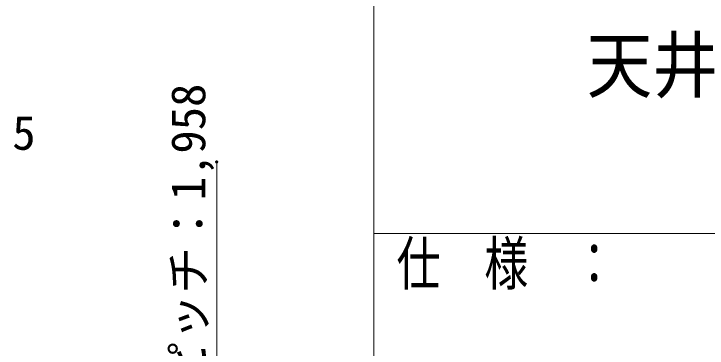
# Model space of a CAD drawing. Units: millimetres, scale not verified. Extents: x -10000 to 10000, y -6925 to 6925.
# Drawn here: x 5540 to 7292, y 4386 to 5229 of the extents above; entities that cross this region are included whole.
import ezdxf
from ezdxf.enums import TextEntityAlignment as Align

# ---------------------------------------------------------------- set-up
doc = ezdxf.new("R2010")
doc.units = ezdxf.units.MM
doc.header["$LTSCALE"] = 50
for name, color, linetype, lineweight in [('0-0_8図面枠', 5, 'Continuous', 9), ('0-5_1-7', 7, 'Continuous', 9), ('1-1_2-7', 7, 'Continuous', 9)]:
    doc.layers.add(name, color=color, linetype=linetype, lineweight=lineweight)
doc.layers.add('0-1_8図面枠文字', color=3, linetype='Continuous')
doc.styles.add('ＭＳ ゴシック', font='')
doc.styles.add('ＭＳ Ｐゴシック', font='')
doc.styles.get('ＭＳ ゴシック').set_extended_font_data('MS Gothic')
doc.styles.get('ＭＳ Ｐゴシック').set_extended_font_data('MS PGothic')

msp = doc.modelspace()

# ---------------------------------------------------------------- linework, layer by layer
at = {"layer": '0-0_8図面枠'}
for p, q in [((6449.56, 6925.22), (6449.56, -6924.78)), ((6449.56, 4675.22), (9999.56, 4675.22))]:
    msp.add_line(p, q, dxfattribs=at)
at = {"layer": '1-1_2-7', "color": 3}
msp.add_line((6052.69, 4090.38), (6052.69, 4855.39), dxfattribs=at)
at = {"layer": '1-1_2-7'}
for points in [[(6048.69, 4855.39), (6049.95, 4858.31), (6052.69, 4855.39)], [(6048.69, 4855.39), (6049.61, 4857.94), (6049.95, 4858.31)], [(6048.69, 4855.39), (6049.31, 4857.53), (6049.61, 4857.94)], [(6048.69, 4855.39), (6049.07, 4857.09), (6049.31, 4857.53)], [(6048.69, 4855.39), (6048.89, 4856.63), (6049.07, 4857.09)], [(6048.69, 4855.39), (6048.76, 4856.14), (6048.89, 4856.63)], [(6048.69, 4855.39), (6048.7, 4855.64), (6048.76, 4856.14)], [(6052.69, 4851.39), (6048.69, 4855.39), (6052.69, 4855.39)], [(6052.44, 4851.4), (6048.69, 4855.39), (6052.69, 4851.39)], [(6051.94, 4851.46), (6048.69, 4855.39), (6052.44, 4851.4)], [(6051.46, 4851.59), (6048.69, 4855.39), (6051.94, 4851.46)], [(6051.46, 4851.59), (6048.72, 4854.89), (6048.69, 4855.39)], [(6050.99, 4851.77), (6048.72, 4854.89), (6051.46, 4851.59)], [(6050.99, 4851.77), (6048.82, 4854.4), (6048.72, 4854.89)], [(6050.55, 4852.01), (6048.82, 4854.4), (6050.99, 4851.77)], [(6050.55, 4852.01), (6048.97, 4853.92), (6048.82, 4854.4)], [(6050.14, 4852.31), (6048.97, 4853.92), (6050.55, 4852.01)], [(6050.14, 4852.31), (6049.19, 4853.46), (6048.97, 4853.92)], [(6049.78, 4852.65), (6049.19, 4853.46), (6050.14, 4852.31)], [(6049.78, 4852.65), (6049.46, 4853.04), (6049.19, 4853.46)], [(6052.69, 4855.39), (6049.95, 4858.31), (6050.34, 4858.63)], [(6052.69, 4855.39), (6050.34, 4858.63), (6050.77, 4858.9)], [(6052.69, 4855.39), (6050.77, 4858.9), (6051.22, 4859.11)], [(6052.69, 4855.39), (6051.22, 4859.11), (6051.7, 4859.26)], [(6052.69, 4855.39), (6051.7, 4859.26), (6052.19, 4859.36)], [(6052.69, 4855.39), (6052.19, 4859.36), (6052.69, 4859.39)], [(6052.69, 4855.39), (6052.69, 4859.39), (6052.94, 4859.38)], [(6052.69, 4855.39), (6052.94, 4859.38), (6053.44, 4859.32)], [(6052.69, 4855.39), (6053.44, 4859.32), (6056.69, 4855.39)], [(6056.68, 4855.14), (6052.69, 4855.39), (6056.69, 4855.39)], [(6056.62, 4854.64), (6052.69, 4855.39), (6056.68, 4855.14)], [(6056.5, 4854.15), (6052.69, 4855.39), (6056.62, 4854.64)], [(6056.31, 4853.69), (6052.69, 4855.39), (6056.5, 4854.15)], [(6056.07, 4853.25), (6052.69, 4855.39), (6056.31, 4853.69)], [(6055.77, 4852.84), (6052.69, 4855.39), (6056.07, 4853.25)], [(6055.43, 4852.47), (6052.69, 4855.39), (6055.77, 4852.84)], [(6055.04, 4852.15), (6052.69, 4855.39), (6055.43, 4852.47)], [(6055.04, 4852.15), (6052.69, 4851.39), (6052.69, 4855.39)], [(6056.69, 4855.39), (6053.44, 4859.32), (6053.93, 4859.19)], [(6056.66, 4855.89), (6053.93, 4859.19), (6054.4, 4859.01)], [(6056.69, 4855.39), (6053.93, 4859.19), (6056.66, 4855.89)], [(6056.57, 4856.39), (6054.4, 4859.01), (6054.84, 4858.77)], [(6056.66, 4855.89), (6054.4, 4859.01), (6056.57, 4856.39)], [(6056.41, 4856.86), (6054.84, 4858.77), (6055.24, 4858.47)], [(6056.57, 4856.39), (6054.84, 4858.77), (6056.41, 4856.86)], [(6056.2, 4857.32), (6055.24, 4858.47), (6055.61, 4858.13)], [(6056.41, 4856.86), (6055.24, 4858.47), (6056.2, 4857.32)], [(6056.2, 4857.32), (6055.61, 4858.13), (6055.93, 4857.74)], [(6054.62, 4851.89), (6052.69, 4851.39), (6055.04, 4852.15)], [(6054.16, 4851.67), (6052.69, 4851.39), (6054.62, 4851.89)], [(6053.69, 4851.52), (6052.69, 4851.39), (6054.16, 4851.67)], [(6053.19, 4851.42), (6052.69, 4851.39), (6053.69, 4851.52)]]:
    msp.add_solid(points, dxfattribs=at)

# ---------------------------------------------------------------- texts
at = {"layer": '0-0_8図面枠', "style": 'ＭＳ Ｐゴシック', "width": 0.75}
msp.add_text('仕\u3000様\u3000：', height=108.5, dxfattribs=at).set_placement((6507.2, 4512.46), align=Align.BOTTOM_LEFT)
at = {"layer": '0-1_8図面枠文字', "style": 'ＭＳ Ｐゴシック', "width": 0.9}
msp.add_text('天井吊り仕様（連結：中間+端部）', height=135.6, dxfattribs=at).set_placement((6987.43, 4991.56), align=Align.BOTTOM_LEFT)
at = {"layer": '0-5_1-7', "color": 4, "style": 'ＭＳ ゴシック'}
msp.add_text('梁ピッチ：1,958', height=86.51, rotation=90, dxfattribs=at).set_placement((6049.87, 4168.77), align=Align.BOTTOM_LEFT)
msp.add_text('27.5', height=86.51, dxfattribs=at).set_placement((5359.62, 4860.02), align=Align.BOTTOM_LEFT)

doc.saveas('drawing.dxf')
